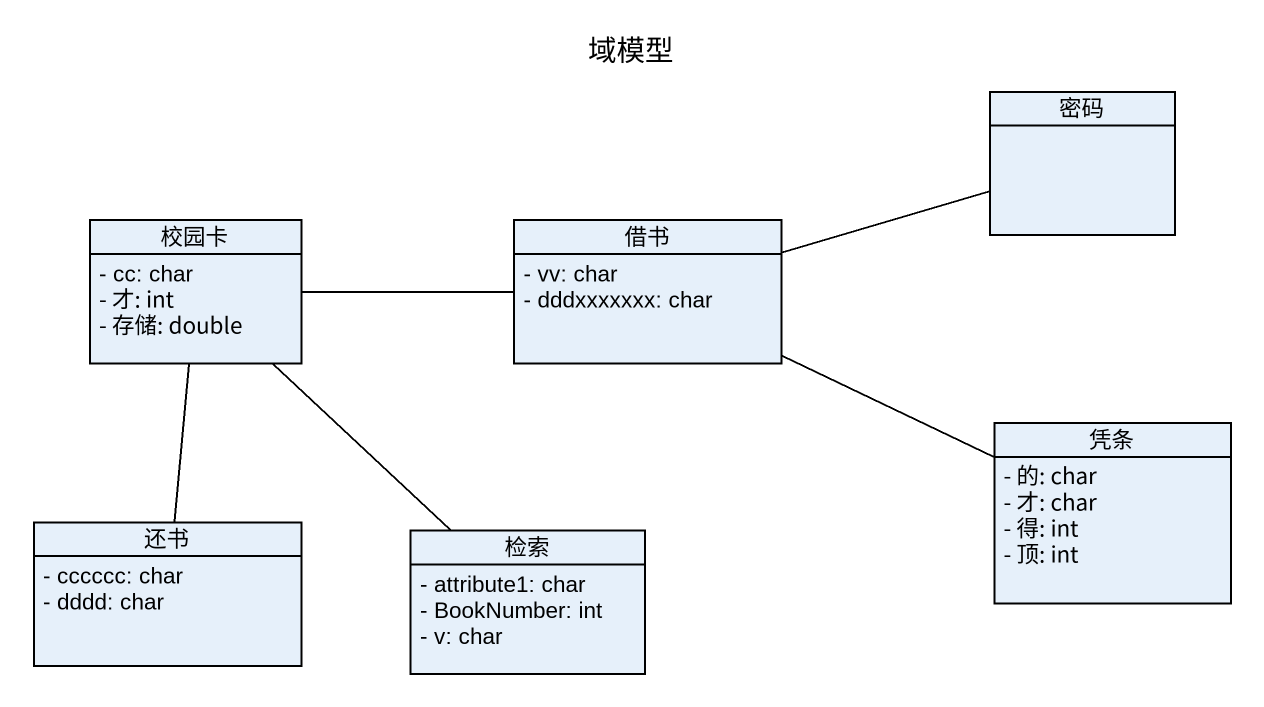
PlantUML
@startuml
title 域模型
hide circle
hide empty members
skinparam classAttributeIconSize 0
class 密码
class 校园卡 {
  - cc: char
  - 才: int
  - 存储: double
}
class 借书 {
  - vv: char
  - dddxxxxxxx: char
}
class 凭条 {
  - 的: char
  - 才: char
  - 得: int
  - 顶: int
}
class 还书 {
  - cccccc: char
  - dddd: char
}
class 检索 {
  - attribute1: char
  - BookNumber: int
  - v: char
}
校园卡 -right- 借书
校园卡 -- 还书
校园卡 -- 检索
借书 -right- 密码
借书 -right- 凭条
@enduml
